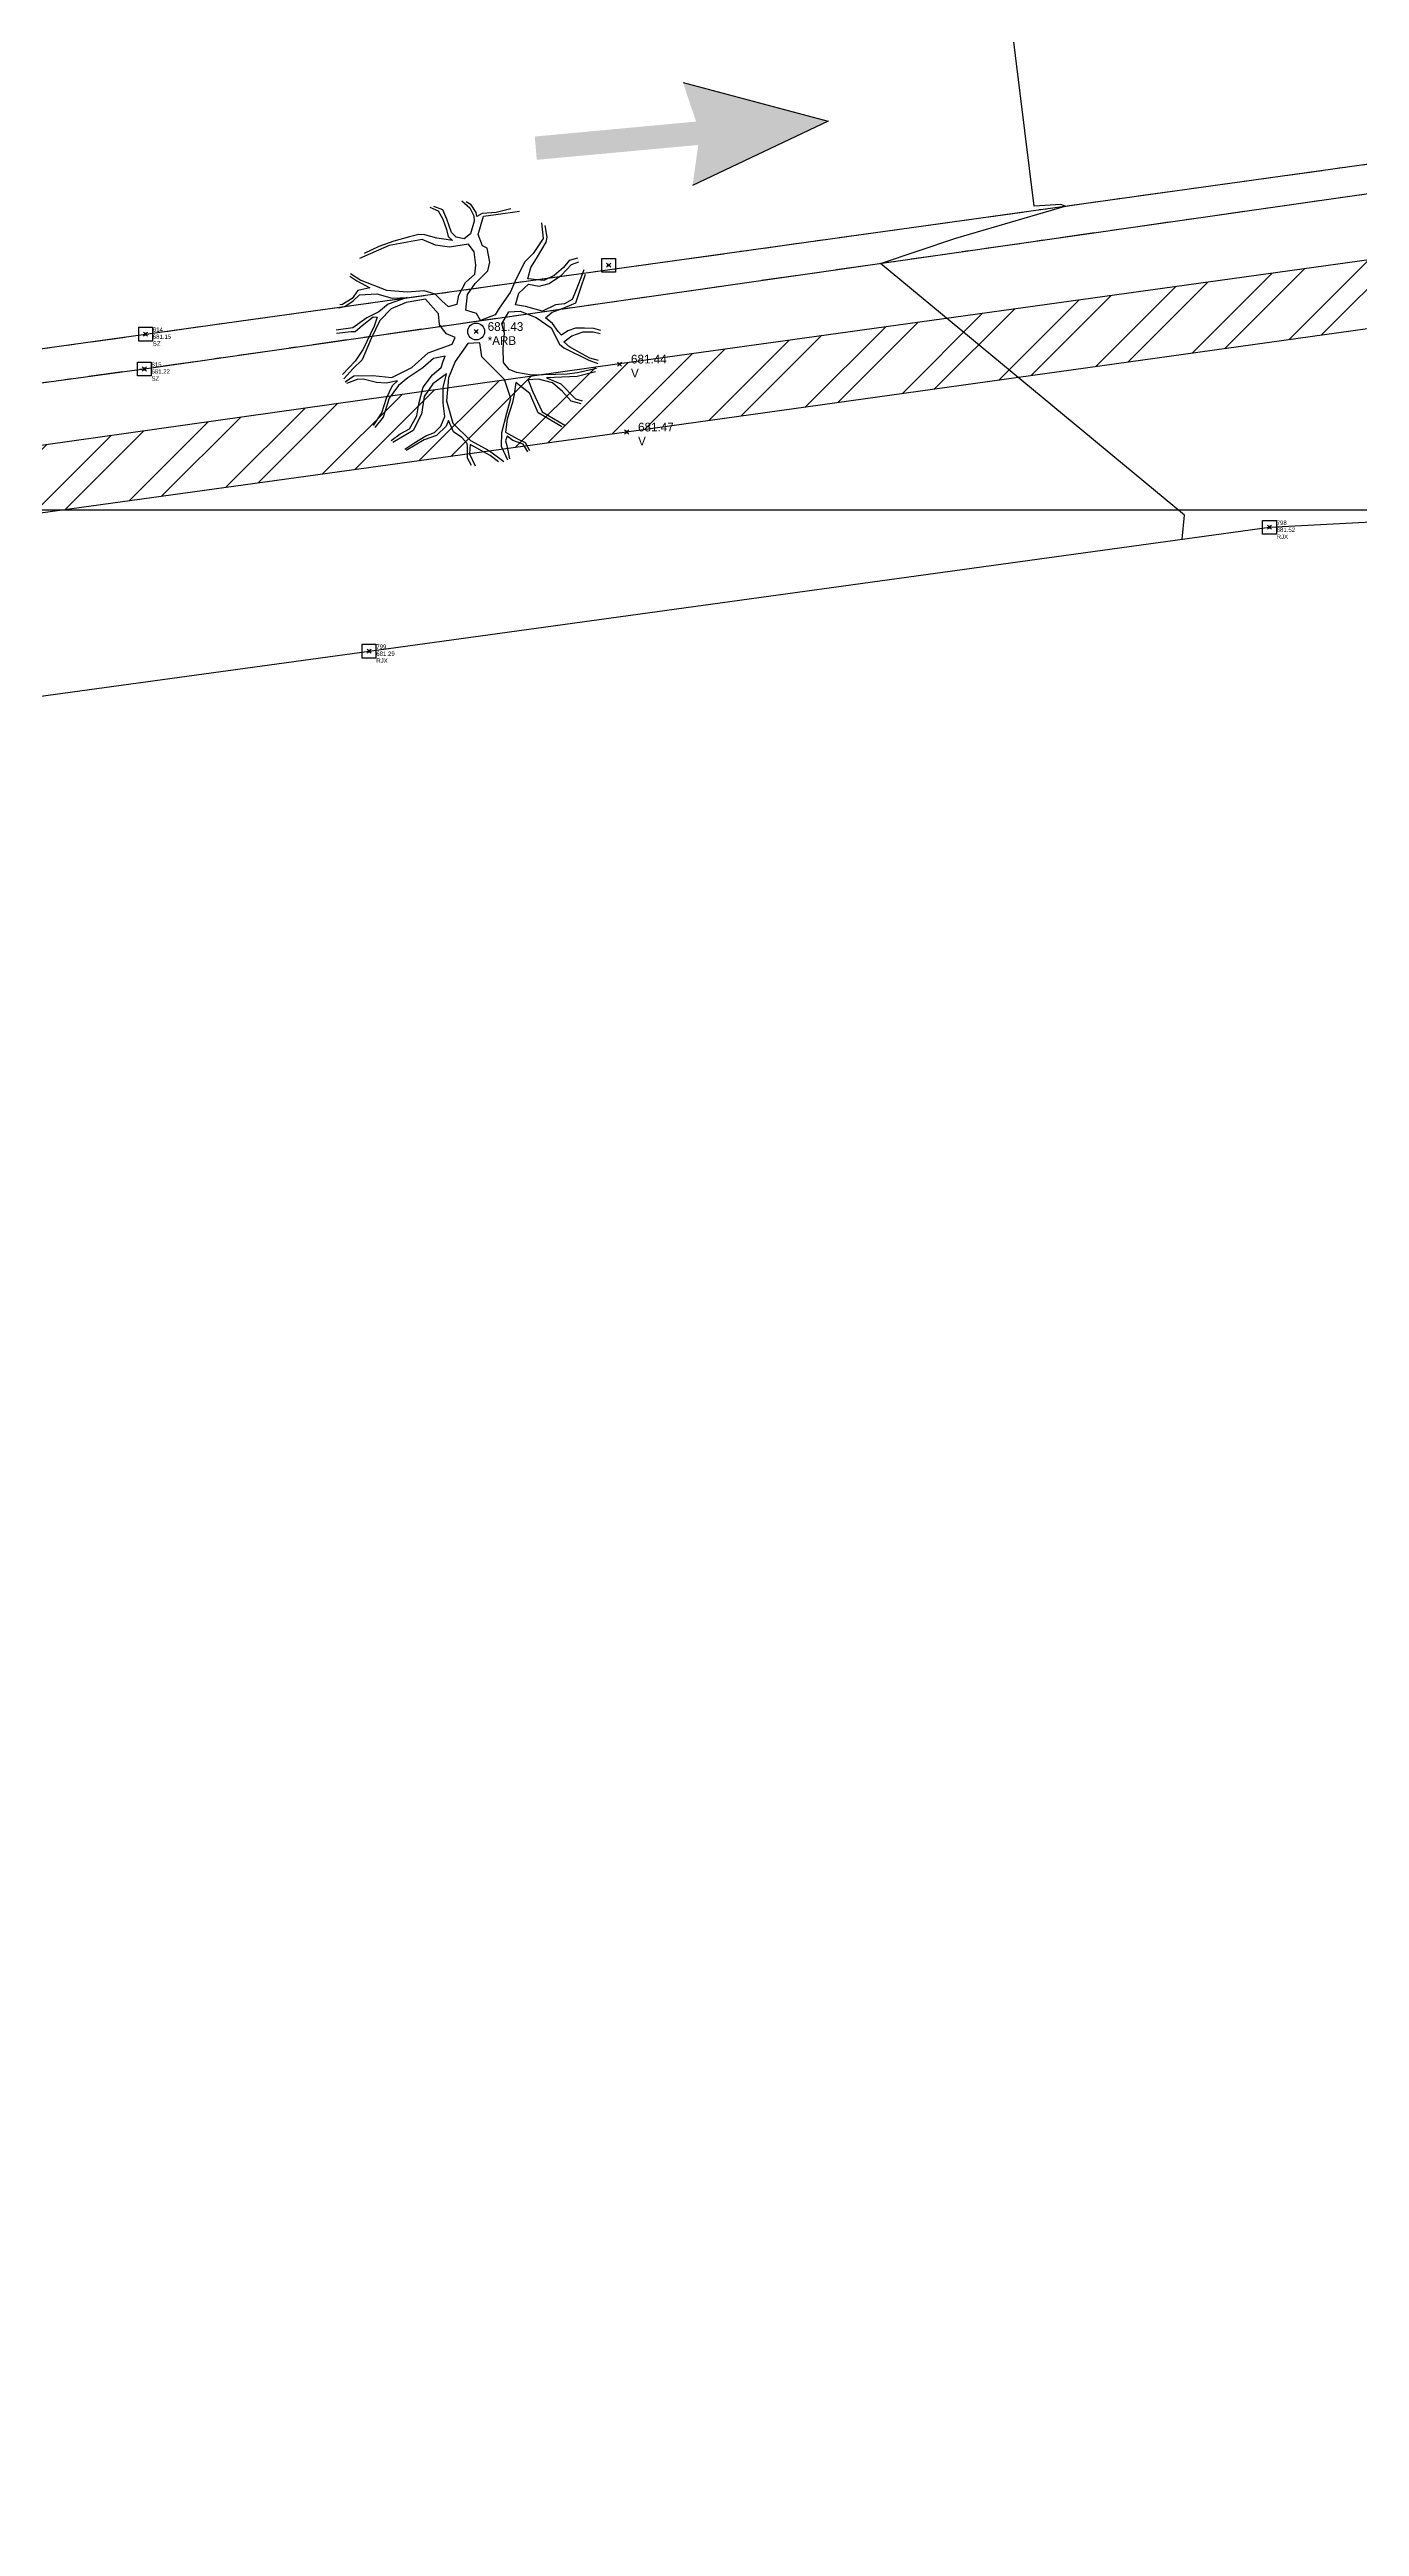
# Model space of a CAD drawing. Extents: x 350769 to 354978, y 6304672 to 6307963.
# Drawn here: x 352734.33 to 352753.41, y 6305570.64 to 6305606.7 of the extents above; entities that cross this region are included whole.
import ezdxf

# ---------------------------------------------------------------- set-up
doc = ezdxf.new("R2010")
doc.units = 0
doc.header["$PDMODE"] = 35
doc.header["$PDSIZE"] = 0.03
for name, pattern in [('4.0 - LO RECABARREN - DESNIVEL NUEVO$0$HIDDEN', [0.375, 0.25, -0.125]), ('CONTINUOS', [0]), ('DASHED', [19.05, 12.7, -6.35]), ('JPG_DASHDOT', [1, 0.5, -0.25, 0, -0.25])]:
    doc.linetypes.add(name, pattern=pattern)
doc.layers.get('0').update_dxf_attribs({"linetype": 'CONTINUOUS'})
for name, color, linetype in [('03_S2_Pav ext_Borde vereda', 7, 'CONTINUOUS'), ('1-coordenadas', 8, 'CONTINUOUS'), ('1-PAVIMENTO', 161, 'CONTINUOUS'), ('1-REJA', 252, 'FENCELINE1'), ('1-SEÑALETICA', 2, 'CONTINUOUS'), ('1-SOLERA', 212, 'CONTINUOUS'), ('1-VEREDA', 251, 'CONTINUOUS'), ('2-ACHURADO VEREDA', 252, 'CONTINUOUS'), ('C-TINN', 5, 'CONTINUOUS'), ('C-TOPO - BORDE - 3', 7, 'CONTINUOUS'), ('C-TOPO-MINR', 8, 'CONTINUOUS'), ('TOP-URB-SOLERAS', 2, 'JPG_DASHDOT'), ('V-NODE - 2013', 4, 'CONTINUOUS'), ('V-NODE DIC 2005', 4, 'CONTINUOUS'), ('V-NODE-TEXT 2013', 2, 'CONTINUOUS'), ('V-NODE-TEXT DIC 2005', 2, 'CONTINUOUS'), ('Z-ARB', 253, 'CONTINUOUS'), ('Z-CR', 253, 'CONTINUOUS')]:
    doc.layers.add(name, color=color, linetype=linetype)
doc.layers.add('0_ASD_TOPOGRAFIA_ELEMENTOS', color=9, linetype='CONTINUOS', lineweight=5, true_color=0xbdbdbd)
doc.linetypes.add('FENCELINE1', pattern='A,6.35,-2.54,[133,ltypeshp.shx,S=2.54,R=0,X=-2.54,Y=0],-2.54,25.4', length=36.83)

# ---------------------------------------------------------------- blocks, each defined once
blk = doc.blocks.new('COORDENADAS')
at = {"layer": '1-coordenadas'}
blk.add_line((20, -600.625), (1420, -600.625), dxfattribs=at)
blk = doc.blocks.new('ARB')
at = {"layer": 'Z-ARB', "linetype": 'Continuous'}
for p, q in [((-0.515, 1.763), (-0.643, 1.81)), ((-0.239, 1.899), (-0.12, 1.8)), ((-0.104, 1.843), (-0.176, 1.887)), ((-0.028, 1.73), (-0.104, 1.843)), ((-0.702, 1.798), (-0.583, 1.746)), ((-0.583, 1.746), (-0.509, 1.626)), ((-0.451, 1.63), (-0.515, 1.763)), ((-0.509, 1.626), (-0.456, 1.48)), ((-0.456, 1.48), (-0.427, 1.377)), ((-0.383, 1.436), (-0.451, 1.63)), ((-0.12, 1.8), (-0.061, 1.684)), ((-0.052, 1.607), (-0.104, 1.421)), ((-0.061, 1.684), (-0.052, 1.607)), ((-0.015, 1.675), (-0.028, 1.73)), ((0.059, 1.721), (-0.015, 1.675)), ((0.008, 1.414), (0.083, 1.679)), ((0.263, 1.735), (0.059, 1.721)), ((0.083, 1.679), (0.258, 1.706)), ((0.258, 1.706), (0.603, 1.763)), ((0.476, 1.792), (0.263, 1.735)), ((0.925, 1.599), (0.953, 1.37)), ((1.013, 1.388), (0.981, 1.56)), ((-1.286, 1.232), (-1.718, 1.038)), ((-1.435, 1.215), (-1.648, 1.112)), ((-1.218, 1.294), (-1.435, 1.215)), ((-0.807, 1.329), (-1.286, 1.232)), ((-0.994, 1.364), (-1.218, 1.294)), ((-0.859, 1.399), (-0.994, 1.364)), ((-0.77, 1.397), (-0.859, 1.399)), ((-0.613, 1.246), (-0.807, 1.329)), ((-0.594, 1.348), (-0.77, 1.397)), ((-0.408, 1.222), (-0.613, 1.246)), ((-0.46, 1.33), (-0.594, 1.348)), ((-0.365, 1.32), (-0.46, 1.33)), ((-0.427, 1.377), (-0.365, 1.32)), ((-0.133, 1.268), (-0.408, 1.222)), ((-0.315, 1.371), (-0.383, 1.436)), ((-0.198, 1.348), (-0.315, 1.371)), ((-0.104, 1.421), (-0.198, 1.348)), ((-0.048, 1.161), (-0.133, 1.268)), ((-0.02, 0.968), (-0.048, 1.161)), ((0.074, 1.251), (0.008, 1.414)), ((0.14, 1.216), (0.074, 1.251)), ((0.182, 1.012), (0.14, 1.216)), ((0.813, 1.148), (0.693, 1.027)), ((0.953, 1.37), (0.813, 1.148)), ((0.864, 1.078), (0.938, 1.207)), ((0.938, 1.207), (0.999, 1.316)), ((0.999, 1.316), (1.013, 1.388)), ((1.457, 1.093), (1.337, 1.055)), ((-1.85, 0.774), (-1.749, 0.71)), ((-1.845, 0.817), (-1.69, 0.721)), ((-0.167, 0.709), (-0.03, 0.834)), ((-0.03, 0.834), (-0.02, 0.968)), ((-0.024, 0.697), (0.158, 0.888)), ((0.158, 0.888), (0.182, 1.012)), ((0.575, 0.786), (0.486, 0.577)), ((0.693, 1.027), (0.575, 0.786)), ((0.743, 0.777), (0.782, 0.943)), ((0.973, 0.756), (0.743, 0.777)), ((0.782, 0.943), (0.864, 1.078)), ((1.125, 0.832), (0.973, 0.756)), ((1.054, 0.717), (1.231, 0.842)), ((1.26, 0.95), (1.125, 0.832)), ((1.231, 0.842), (1.374, 0.996)), ((1.337, 1.055), (1.26, 0.95)), ((1.374, 0.996), (1.478, 1.036)), ((1.484, 0.726), (1.419, 0.557)), ((1.554, 0.924), (1.484, 0.726)), ((1.509, 0.646), (1.582, 0.858)), ((-1.962, 0.358), (-1.993, 0.364)), ((-1.815, 0.451), (-1.962, 0.358)), ((-1.918, 0.335), (-1.797, 0.417)), ((-1.735, 0.571), (-1.815, 0.451)), ((-1.797, 0.417), (-1.707, 0.506)), ((-1.749, 0.71), (-1.558, 0.613)), ((-1.558, 0.613), (-1.735, 0.571)), ((-1.707, 0.506), (-1.453, 0.525)), ((-1.69, 0.721), (-1.313, 0.581)), ((-1.453, 0.525), (-1.23, 0.467)), ((-1.287, 0.38), (-1.423, 0.263)), ((-1.313, 0.581), (-1.01, 0.561)), ((-1.01, 0.478), (-1.287, 0.38)), ((-1.024, 0.405), (-1.244, 0.312)), ((-1.23, 0.467), (-1.01, 0.478)), ((-0.747, 0.458), (-1.024, 0.405)), ((-1.01, 0.561), (-0.772, 0.583)), ((-0.772, 0.583), (-0.611, 0.538)), ((-0.553, 0.248), (-0.747, 0.458)), ((-0.611, 0.538), (-0.502, 0.434)), ((-0.502, 0.434), (-0.412, 0.356)), ((-0.412, 0.356), (-0.283, 0.392)), ((-0.283, 0.392), (-0.259, 0.523)), ((-0.259, 0.523), (-0.167, 0.709)), ((-0.154, 0.307), (-0.135, 0.537)), ((-0.135, 0.537), (-0.024, 0.697)), ((0.486, 0.577), (0.329, 0.343)), ((0.565, 0.396), (0.614, 0.568)), ((0.714, 0.375), (0.565, 0.396)), ((0.614, 0.568), (0.752, 0.7)), ((0.961, 0.313), (0.714, 0.375)), ((0.752, 0.7), (0.909, 0.677)), ((0.909, 0.677), (1.054, 0.717)), ((1.148, 0.406), (0.961, 0.313)), ((1.104, 0.301), (1.261, 0.361)), ((1.281, 0.425), (1.148, 0.406)), ((1.261, 0.361), (1.445, 0.439)), ((1.39, 0.487), (1.281, 0.425)), ((1.419, 0.557), (1.39, 0.487)), ((1.445, 0.439), (1.509, 0.646)), ((-1.799, 0.026), (-2.04, -0.011)), ((-2.01, 0.315), (-1.918, 0.335)), ((-1.593, 0.175), (-1.799, 0.026)), ((-1.76, -0.027), (-1.663, 0.06)), ((-1.663, 0.06), (-1.502, 0.188)), ((-1.486, 0.056), (-1.64, -0.284)), ((-1.423, 0.263), (-1.593, 0.175)), ((-1.406, 0.139), (-1.529, -0.124)), ((-1.502, 0.188), (-1.446, 0.184)), ((-1.446, 0.184), (-1.486, 0.056)), ((-1.244, 0.312), (-1.406, 0.139)), ((-0.534, 0.093), (-0.553, 0.248)), ((-0.49, 0.032), (-0.534, 0.093)), ((-0.431, -0.039), (-0.49, 0.032)), ((-0.154, 0.307), (-0.154, 0.307)), ((-0.001, 0.263), (-0.154, 0.307)), ((0.06, 0.161), (-0.001, 0.263)), ((0.271, 0.249), (0.06, 0.161)), ((0.329, 0.343), (0.271, 0.249)), ((0.374, 0.116), (0.473, 0.293)), ((0.413, -0.019), (0.374, 0.116)), ((0.473, 0.293), (0.637, 0.307)), ((0.637, 0.307), (0.87, 0.217)), ((0.87, 0.217), (1.092, 0.069)), ((1.007, 0.214), (1.104, 0.301)), ((1.112, 0.134), (1.007, 0.214)), ((1.092, 0.069), (1.217, -0.165)), ((1.196, 0.02), (1.112, 0.134)), ((1.242, -0.034), (1.196, 0.02)), ((1.335, 0.031), (1.242, -0.034)), ((1.447, 0.07), (1.335, 0.031)), ((1.394, -0.041), (1.559, 0.018)), ((1.578, 0.075), (1.447, 0.07)), ((1.559, 0.018), (1.705, 0.021)), ((1.714, 0.072), (1.578, 0.075)), ((1.705, 0.021), (1.806, 0.001)), ((1.814, 0.045), (1.714, 0.072)), ((-2.033, -0.058), (-1.818, -0.031)), ((-1.818, -0.031), (-1.76, -0.027)), ((-1.64, -0.284), (-1.754, -0.458)), ((-1.529, -0.124), (-1.653, -0.439)), ((-0.93, -0.54), (-0.694, -0.321)), ((-0.694, -0.321), (-0.346, -0.191)), ((-0.304, -0.094), (-0.431, -0.039)), ((-0.346, -0.191), (-0.304, -0.094)), ((-0.117, -0.175), (-0.297, -0.442)), ((0.055, -0.162), (-0.117, -0.175)), ((0.089, -0.365), (0.055, -0.162)), ((0.396, -0.235), (0.413, -0.019)), ((0.404, -0.447), (0.396, -0.235)), ((1.217, -0.165), (1.28, -0.215)), ((1.28, -0.132), (1.394, -0.041)), ((1.364, -0.201), (1.28, -0.132)), ((1.28, -0.215), (1.65, -0.391)), ((1.554, -0.305), (1.364, -0.201)), ((1.664, -0.363), (1.554, -0.305)), ((-1.754, -0.458), (-1.937, -0.656)), ((-1.782, -0.565), (-1.916, -0.718)), ((-1.898, -0.762), (-1.771, -0.673)), ((-1.653, -0.439), (-1.782, -0.565)), ((-1.771, -0.673), (-1.495, -0.665)), ((-1.495, -0.665), (-1.216, -0.688)), ((-1.216, -0.688), (-0.93, -0.54)), ((-0.982, -0.688), (-1.118, -0.805)), ((-0.768, -0.54), (-0.982, -0.688)), ((-0.613, -0.404), (-0.768, -0.54)), ((-0.757, -0.821), (-0.626, -0.643)), ((-0.626, -0.643), (-0.5, -0.531)), ((-0.42, -0.622), (-0.619, -0.772)), ((-0.445, -0.368), (-0.613, -0.404)), ((-0.5, -0.531), (-0.474, -0.438)), ((-0.474, -0.438), (-0.445, -0.368)), ((-0.467, -0.824), (-0.42, -0.622)), ((-0.391, -0.68), (-0.415, -1.015)), ((-0.297, -0.442), (-0.391, -0.68)), ((0.422, -0.692), (0.089, -0.365)), ((0.49, -0.547), (0.404, -0.447)), ((0.523, -0.967), (0.422, -0.692)), ((0.595, -0.589), (0.49, -0.547)), ((0.822, -0.625), (0.595, -0.589)), ((0.917, -0.681), (0.77, -0.69)), ((0.77, -0.69), (0.835, -0.854)), ((1.165, -0.608), (0.822, -0.625)), ((1.126, -0.728), (0.917, -0.681)), ((1.483, -0.631), (1.034, -0.658)), ((1.034, -0.658), (1.244, -0.743)), ((1.335, -0.602), (1.165, -0.608)), ((1.485, -0.578), (1.335, -0.602)), ((1.747, -0.56), (1.483, -0.631)), ((1.761, -0.511), (1.485, -0.578)), ((1.65, -0.391), (1.778, -0.438)), ((1.787, -0.395), (1.664, -0.363)), ((-1.724, -0.727), (-1.874, -0.789)), ((-1.635, -0.722), (-1.724, -0.727)), ((-1.441, -0.766), (-1.635, -0.722)), ((-1.297, -0.771), (-1.441, -0.766)), ((-1.355, -1.205), (-1.29, -0.991)), ((-1.25, -0.991), (-1.335, -1.269)), ((-1.136, -0.734), (-1.297, -0.771)), ((-1.29, -0.991), (-1.206, -0.803)), ((-1.118, -0.805), (-1.25, -0.991)), ((-1.206, -0.803), (-1.136, -0.734)), ((-0.845, -1.241), (-0.82, -1.065)), ((-0.82, -1.065), (-0.757, -0.821)), ((-0.743, -0.959), (-0.776, -1.217)), ((-0.619, -0.772), (-0.743, -0.959)), ((-0.462, -1.051), (-0.467, -0.824)), ((-0.434, -1.244), (-0.462, -1.051)), ((-0.415, -1.015), (-0.316, -1.342)), ((0.466, -1.183), (0.523, -0.967)), ((0.544, -1.024), (0.474, -1.267)), ((0.568, -0.901), (0.544, -1.024)), ((0.592, -0.732), (0.568, -0.901)), ((0.796, -0.891), (0.592, -0.732)), ((0.92, -1.171), (0.796, -0.891)), ((0.835, -0.854), (0.98, -1.153)), ((1.271, -0.854), (1.126, -0.728)), ((1.244, -0.743), (1.461, -0.958)), ((1.398, -0.991), (1.271, -0.854)), ((1.545, -1.027), (1.398, -0.991)), ((1.461, -0.958), (1.561, -0.985)), ((-1.472, -1.393), (-1.355, -1.205)), ((-1.335, -1.269), (-1.453, -1.419)), ((-1.082, -1.505), (-0.947, -1.433)), ((-0.947, -1.433), (-0.845, -1.241)), ((-0.776, -1.217), (-0.895, -1.458)), ((-0.584, -1.48), (-0.493, -1.384)), ((-0.413, -1.384), (-0.552, -1.523)), ((-0.493, -1.384), (-0.434, -1.244)), ((-0.38, -1.3), (-0.413, -1.384)), ((-0.307, -1.465), (-0.38, -1.3)), ((-0.316, -1.342), (-0.056, -1.588)), ((0.396, -1.463), (0.466, -1.183)), ((0.474, -1.267), (0.453, -1.459)), ((1.016, -1.22), (0.92, -1.171)), ((0.98, -1.153), (1.315, -1.345)), ((1.27, -1.366), (1.016, -1.22)), ((-1.214, -1.608), (-1.082, -1.505)), ((-0.895, -1.458), (-1.187, -1.636)), ((-1.011, -1.73), (-0.881, -1.642)), ((-0.734, -1.587), (-0.991, -1.749)), ((-0.881, -1.642), (-0.707, -1.532)), ((-0.552, -1.523), (-0.734, -1.587)), ((-0.707, -1.532), (-0.584, -1.48)), ((-0.185, -1.548), (-0.307, -1.465)), ((-0.104, -1.631), (-0.185, -1.548)), ((-0.097, -1.678), (-0.104, -1.631)), ((-0.096, -1.844), (-0.097, -1.678)), ((-0.059, -1.648), (-0.068, -1.782)), ((-0.068, -1.782), (0.019, -1.957)), ((0.235, -1.802), (-0.059, -1.648)), ((-0.056, -1.588), (0.224, -1.732)), ((0.224, -1.732), (0.433, -1.885)), ((0.354, -1.892), (0.235, -1.802)), ((0.397, -1.667), (0.396, -1.463)), ((0.49, -1.868), (0.397, -1.667)), ((0.453, -1.459), (0.629, -1.553)), ((0.475, -1.516), (0.453, -1.587)), ((0.453, -1.587), (0.473, -1.651)), ((0.473, -1.651), (0.516, -1.848)), ((0.56, -1.577), (0.475, -1.516)), ((0.712, -1.629), (0.56, -1.577)), ((0.629, -1.553), (0.741, -1.604)), ((0.779, -1.74), (0.712, -1.629)), ((0.741, -1.604), (0.807, -1.722)), ((-0.037, -1.953), (-0.096, -1.844))]:
    blk.add_line(p, q, dxfattribs=at)
at = {"layer": 'Z-ARB'}
blk.add_circle((0, 0), 0.122, dxfattribs=at)
blk = doc.blocks.new('A$C00085B3A')
at = {"layer": '1-SEÑALETICA'}
blk.add_hatch(color=256, dxfattribs=at).paths.add_polyline_path([(0.999, 1.408), (0.621, 1.281), (0.476, 2.848), (0.25, 2.828), (0.394, 1.26), (0, 1.316), (0.624, 0)])
for p, q in [((0.624, 0), (0, 1.316)), ((0.999, 1.408), (0.624, 0))]:
    blk.add_line(p, q, dxfattribs=at)
blk = doc.blocks.new('*U199', base_point=(352735.728, 6305602.558))
at = {"layer": 'V-NODE - 2013', "lineweight": -2}
blk.add_point((352735.728, 6305602.558), dxfattribs=at)
at = {"layer": 'V-NODE-TEXT 2013', "linetype": 'ByBlock', "char_height": 0.0635}
for s, insert, attachment_point in [('814', (352735.833, 6305602.591), 7), ('SZ', (352735.833, 6305602.452), 1), ('681.15', (352735.833, 6305602.553), 1)]:
    blk.add_mtext(s, dxfattribs=dict(at, insert=insert, attachment_point=attachment_point))
blk = doc.blocks.new('*U200', base_point=(352735.709, 6305602.051))
at = {"layer": 'V-NODE - 2013', "lineweight": -2}
blk.add_point((352735.709, 6305602.051), dxfattribs=at)
at = {"layer": 'V-NODE-TEXT 2013', "linetype": 'ByBlock', "char_height": 0.0635}
for s, insert, attachment_point in [('815', (352735.814, 6305602.084), 7), ('SZ', (352735.814, 6305601.945), 1), ('681.22', (352735.814, 6305602.046), 1)]:
    blk.add_mtext(s, dxfattribs=dict(at, insert=insert, attachment_point=attachment_point))
blk = doc.blocks.new('*U262', base_point=(352752.1, 6305599.747))
at = {"layer": 'V-NODE - 2013', "lineweight": -2}
blk.add_point((352752.1, 6305599.747), dxfattribs=at)
at = {"layer": 'V-NODE-TEXT 2013', "linetype": 'ByBlock', "char_height": 0.0635}
for s, insert, attachment_point in [('798', (352752.205, 6305599.78), 7), ('681.52', (352752.205, 6305599.742), 1), ('RJX', (352752.205, 6305599.641), 1)]:
    blk.add_mtext(s, dxfattribs=dict(at, insert=insert, attachment_point=attachment_point))
blk = doc.blocks.new('*U263', base_point=(352738.984, 6305597.943))
at = {"layer": 'V-NODE - 2013', "lineweight": -2}
blk.add_point((352738.984, 6305597.943), dxfattribs=at)
at = {"layer": 'V-NODE-TEXT 2013', "linetype": 'ByBlock', "char_height": 0.0635}
for s, insert, attachment_point in [('799', (352739.089, 6305597.976), 7), ('681.29', (352739.089, 6305597.938), 1), ('RJX', (352739.089, 6305597.837), 1)]:
    blk.add_mtext(s, dxfattribs=dict(at, insert=insert, attachment_point=attachment_point))
blk = doc.blocks.new('*U1327')
at = {"color": 0, "linetype": 'ByBlock', "lineweight": -2, "transparency": 16777216}
blk.add_point((0, 0), dxfattribs=at)
blk = doc.blocks.new('*U1924', base_point=(352742.688, 6305602.064))
at = {"layer": 'V-NODE-TEXT DIC 2005', "linetype": 'ByBlock', "char_height": 0.127}
for s, insert, attachment_point in [('V', (352742.855, 6305601.996), 1), ('681.44', (352742.855, 6305602.135), 4)]:
    blk.add_mtext(s, dxfattribs=dict(at, insert=insert, attachment_point=attachment_point))
blk = doc.blocks.new('*U1925', base_point=(352742.688, 6305602.064))
at = {"layer": 'V-NODE-TEXT DIC 2005', "color": 2, "lineweight": -2}
blk.add_blockref('*U1924', (352742.688, 6305602.064), dxfattribs=at)
blk = doc.blocks.new('*U1878', base_point=(352742.791, 6305601.075))
at = {"layer": 'V-NODE-TEXT DIC 2005', "linetype": 'ByBlock', "char_height": 0.127}
for s, insert, attachment_point in [('V', (352742.958, 6305601.007), 1), ('681.47', (352742.958, 6305601.146), 4)]:
    blk.add_mtext(s, dxfattribs=dict(at, insert=insert, attachment_point=attachment_point))
blk = doc.blocks.new('*U1879', base_point=(352742.791, 6305601.075))
at = {"layer": 'V-NODE-TEXT DIC 2005', "color": 2, "lineweight": -2}
blk.add_blockref('*U1878', (352742.791, 6305601.075), dxfattribs=at)
blk = doc.blocks.new('*U1668', base_point=(352740.6, 6305602.538))
at = {"layer": 'V-NODE-TEXT DIC 2005', "linetype": 'ByBlock', "char_height": 0.127}
for s, insert, attachment_point in [('681.43', (352740.767, 6305602.609), 4), ('*ARB', (352740.767, 6305602.47), 1)]:
    blk.add_mtext(s, dxfattribs=dict(at, insert=insert, attachment_point=attachment_point))
blk = doc.blocks.new('*U1669', base_point=(352740.6, 6305602.538))
at = {"layer": 'V-NODE-TEXT DIC 2005', "color": 2, "lineweight": -2}
blk.add_blockref('*U1668', (352740.6, 6305602.538), dxfattribs=at)
blk = doc.blocks.new('*U4438', base_point=(352735.728, 6305602.558))
at = {"layer": 'V-NODE - 2013', "lineweight": -2}
blk.add_point((352735.728, 6305602.558), dxfattribs=at)
at = {"layer": 'V-NODE-TEXT 2013', "linetype": 'ByBlock', "char_height": 0.0635}
for s, insert, attachment_point in [('814', (352735.833, 6305602.591), 7), ('SZ', (352735.833, 6305602.452), 1), ('681.15', (352735.833, 6305602.553), 1)]:
    blk.add_mtext(s, dxfattribs=dict(at, insert=insert, attachment_point=attachment_point))
blk = doc.blocks.new('*U4439', base_point=(352735.709, 6305602.051))
at = {"layer": 'V-NODE - 2013', "lineweight": -2}
blk.add_point((352735.709, 6305602.051), dxfattribs=at)
at = {"layer": 'V-NODE-TEXT 2013', "linetype": 'ByBlock', "char_height": 0.0635}
for s, insert, attachment_point in [('815', (352735.814, 6305602.084), 7), ('SZ', (352735.814, 6305601.945), 1), ('681.22', (352735.814, 6305602.046), 1)]:
    blk.add_mtext(s, dxfattribs=dict(at, insert=insert, attachment_point=attachment_point))
blk = doc.blocks.new('*U4508', base_point=(352752.1, 6305599.747))
at = {"layer": 'V-NODE - 2013', "lineweight": -2}
blk.add_point((352752.1, 6305599.747), dxfattribs=at)
at = {"layer": 'V-NODE-TEXT 2013', "linetype": 'ByBlock', "char_height": 0.0635}
for s, insert, attachment_point in [('798', (352752.205, 6305599.78), 7), ('681.52', (352752.205, 6305599.742), 1), ('RJX', (352752.205, 6305599.641), 1)]:
    blk.add_mtext(s, dxfattribs=dict(at, insert=insert, attachment_point=attachment_point))
blk = doc.blocks.new('*U4509', base_point=(352738.984, 6305597.943))
at = {"layer": 'V-NODE - 2013', "lineweight": -2}
blk.add_point((352738.984, 6305597.943), dxfattribs=at)
at = {"layer": 'V-NODE-TEXT 2013', "linetype": 'ByBlock', "char_height": 0.0635}
for s, insert, attachment_point in [('799', (352739.089, 6305597.976), 7), ('681.29', (352739.089, 6305597.938), 1), ('RJX', (352739.089, 6305597.837), 1)]:
    blk.add_mtext(s, dxfattribs=dict(at, insert=insert, attachment_point=attachment_point))
blk = doc.blocks.new('TOPOGRAFIA')
at = {"layer": '1-coordenadas', "color": 9, "linetype": '4.0 - LO RECABARREN - DESNIVEL NUEVO$0$HIDDEN', "lineweight": 0, "ltscale": 50, "true_color": 0xbdbdbd}
blk.add_line((390200, 6302600), (390900, 6302600), dxfattribs=at)
at = {"layer": '1-PAVIMENTO', "color": 9, "true_color": 0xbdbdbd, "flags": 128}
blk.add_lwpolyline([(390635.813, 6302579.761), (390647.518, 6302584.464), (390663.399, 6302590.731, -0.06016), (390676.007, 6302594.225), (390694.28, 6302596.797), (390717.243, 6302599.992), (390735.728, 6302602.558), (390756.301, 6302605.422, -0.083561), (390768.736, 6302603.378, -0.216582), (390773.077, 6302600.019), (390773.206, 6302599.275), (390773.222, 6302599.256), (390775.006, 6302586.612), (390777.159, 6302571.136), (390779.322, 6302556.152), (390781.17, 6302542.877), (390781.598, 6302539.221)], format="xyb", dxfattribs=at)
at = {"layer": '1-REJA', "color": 9, "true_color": 0xbdbdbd, "flags": 128}
blk.add_lwpolyline([(390617.874, 6302564.101), (390623.121, 6302567.639), (390630.809, 6302571.84), (390636.519, 6302574.549), (390647.519, 6302578.903), (390655.174, 6302581.999), (390662.884, 6302584.895), (390664.622, 6302585.451), (390670.811, 6302587.388), (390678.239, 6302589.316), (390682.657, 6302590.056), (390686.927, 6302590.717), (390697.544, 6302592.228), (390711.414, 6302594.106), (390725.734, 6302596.126), (390738.984, 6302597.943), (390752.1, 6302599.747), (390756.091, 6302599.956), (390758.713, 6302599.53), (390766.266, 6302597.729), (390767.867, 6302596.473), (390768.733, 6302594.649), (390769.993, 6302585.57), (390771.631, 6302574.23), (390772.485, 6302568.265), (390774.129, 6302556.217), (390775.876, 6302543.685), (390775.866, 6302541.561), (390775.254, 6302539.614), (390773.933, 6302538.027), (390772.121, 6302537.026), (390761.679, 6302533.001), (390749.581, 6302528.273, -0.439912), (390747.382, 6302529.771), (390747.416, 6302530.903)], format="xyb", dxfattribs=at)
at = {"layer": '1-SOLERA', "color": 9, "true_color": 0xbdbdbd, "flags": 128}
blk.add_lwpolyline([(390781.431, 6302539.547), (390781.011, 6302542.829), (390779.158, 6302556.166), (390777.019, 6302571.077), (390774.867, 6302586.537), (390773.054, 6302599.225), (390772.814, 6302599.853), (390772.676, 6302599.767, 0.218521), (390768.712, 6302602.964, 0.079407), (390756.356, 6302605.005), (390735.709, 6302602.051), (390716.646, 6302599.451), (390694.262, 6302596.344), (390676.055, 6302593.81, 0.060763), (390663.524, 6302590.306), (390647.586, 6302583.967), (390636.008, 6302579.363)], format="xyb", dxfattribs=at)
at = {"layer": '1-VEREDA', "color": 9, "true_color": 0xbdbdbd, "flags": 128}
for points in [[(390777.83, 6302561.778), (390775.967, 6302574.833), (390774.777, 6302582.795), (390773.865, 6302589.674), (390772.388, 6302600.297, 0.05743), (390771.451, 6302601.418), (390762.18, 6302603.377), (390757.291, 6302604.147), (390755.264, 6302603.879), (390742.632, 6302602.124), (390732.139, 6302600.646), (390720.501, 6302599.028), (390712.936, 6302597.962), (390700.518, 6302596.221), (390698.257, 6302595.938), (390688.145, 6302594.514, 0.016921), (390676.257, 6302592.819, 0.0646), (390658.21, 6302587.147)], [(390658.538, 6302586.235, -0.061952), (390676.156, 6302591.833, -0.0218), (390688.13, 6302593.524), (390698.383, 6302594.963), (390700.716, 6302595.265), (390713.022, 6302596.978), (390720.617, 6302598.054), (390732.368, 6302599.703), (390742.734, 6302601.134), (390755.34, 6302602.893), (390757.27, 6302603.202), (390761.983, 6302602.436), (390770.567, 6302600.41), (390771.013, 6302599.078), (390772.382, 6302589.499), (390773.367, 6302582.69), (390774.502, 6302574.654), (390776.311, 6302561.585)]]:
    blk.add_lwpolyline(points, format="xyb", dxfattribs=at)
at = {"layer": 'C-TINN', "color": 9, "linetype": 'Continuous', "lineweight": -3, "true_color": 0xbdbdbd}
for points, elevation in [([(390742.373, 6302603.462), (390742.373, 6302603.662), (390742.573, 6302603.662), (390742.573, 6302603.462), (390742.373, 6302603.462)], 681.33), ([(390735.628, 6302602.458), (390735.628, 6302602.658), (390735.828, 6302602.658), (390735.828, 6302602.458), (390735.628, 6302602.458)], 681.151), ([(390735.609, 6302601.951), (390735.609, 6302602.151), (390735.809, 6302602.151), (390735.809, 6302601.951), (390735.609, 6302601.951)], 681.218), ([(390752, 6302599.647), (390752, 6302599.847), (390752.2, 6302599.847), (390752.2, 6302599.647), (390752, 6302599.647)], 681.523), ([(390738.884, 6302597.843), (390738.884, 6302598.043), (390739.084, 6302598.043), (390739.084, 6302597.843), (390738.884, 6302597.843)], 681.286)]:
    blk.add_lwpolyline(points, dxfattribs=dict(at, elevation=elevation))
for p in [(390742.473, 6302603.562, 681.33), (390735.728, 6302602.558, 681.151), (390735.709, 6302602.051, 681.218), (390752.1, 6302599.747, 681.523), (390738.984, 6302597.943, 681.286)]:
    blk.add_point(p, dxfattribs=at)
at = {"layer": 'C-TOPO - BORDE - 3', "color": 9, "true_color": 0xbdbdbd, "elevation": 679.37, "flags": 128}
blk.add_lwpolyline([(390664.622, 6302585.451), (390670.811, 6302587.388), (390678.239, 6302589.316), (390682.657, 6302590.056), (390686.927, 6302590.717), (390697.544, 6302592.228), (390711.414, 6302594.106), (390725.734, 6302596.126), (390738.984, 6302597.943), (390752.1, 6302599.747), (390756.091, 6302599.956), (390758.713, 6302599.53), (390766.266, 6302597.729), (390767.867, 6302596.473), (390768.733, 6302594.649), (390769.993, 6302585.57), (390771.631, 6302574.23), (390772.485, 6302568.265)], dxfattribs=at)
at = {"layer": 'C-TOPO-MINR', "color": 9, "linetype": 'Continuous', "lineweight": -3, "true_color": 0xbdbdbd, "elevation": 681.5}
blk.add_lwpolyline([(390750.827, 6302599.572), (390750.864, 6302599.921), (390746.432, 6302603.585), (390747.53, 6302603.958), (390749.123, 6302604.423), (390749.058, 6302604.448), (390748.67, 6302604.422), (390747.998, 6302609.874), (390748.089, 6302610.504), (390747.776, 6302610.494), (390747.166, 6302610.522), (390745.797, 6302610.571), (390745.496, 6302610.585), (390744.897, 6302610.802), (390742.646, 6302613.226), (390741.883, 6302614.252)], dxfattribs=at)
at = {"color": 9, "true_color": 0xbdbdbd}
for name, p in [('*U4438', (390735.728, 6302602.558)), ('*U4439', (390735.709, 6302602.051)), ('*U4508', (390752.1, 6302599.747)), ('*U4509', (390738.984, 6302597.943))]:
    blk.add_blockref(name, p, dxfattribs=at)
at = {"layer": 'V-NODE DIC 2005', "color": 9, "lineweight": -2, "true_color": 0xbdbdbd, "rotation": 359.9963883938062}
for p in [(390740.544, 6302602.597), (390742.632, 6302602.123), (390742.735, 6302601.134)]:
    blk.add_blockref('*U1327', p, dxfattribs=at)
at = {"layer": 'V-NODE-TEXT DIC 2005', "color": 9, "lineweight": -2, "true_color": 0xbdbdbd, "rotation": 359.9963883938062}
for name, p in [('*U1669', (390740.544, 6302602.597)), ('*U1925', (390742.632, 6302602.123)), ('*U1879', (390742.735, 6302601.134))]:
    blk.add_blockref(name, p, dxfattribs=at)
at = {"layer": 'Z-ARB', "color": 9, "true_color": 0xbdbdbd, "rotation": 359.090101839884}
blk.add_blockref('ARB', (390740.543, 6302602.597), dxfattribs=at)
at = {"layer": 'Z-CR', "color": 9, "true_color": 0xbdbdbd, "xscale": 1.499999999647434, "yscale": 1.499999999647434, "zscale": 1.499999999647434, "rotation": 90.00660822671429}
blk.add_blockref('A$C00085B3A', (390745.669, 6302604.722), dxfattribs=at)

msp = doc.modelspace()

# ---------------------------------------------------------------- hatches: boundary and pattern name
at = {"layer": '03_S2_Pav ext_Borde vereda'}
h = msp.add_hatch(dxfattribs=at)
h.set_pattern_fill('DOTS', color=256, scale=0.2)
h.set_pattern_definition([(0, (0, 0), (0.079375, 0.15875), [0, -0.15875])])
edge = h.paths.add_edge_path()
edge.add_arc((352748.807, 6305741.269), 0.6, 191.9515, 355.6455, ccw=False)
edge.add_arc((352792.166, 6305750.447), 44.919, 191.6658, 191.9515, ccw=False)
edge.add_line((352748.174, 6305741.364), (352741.238, 6305741.435))
edge.add_arc((352792.166, 6305750.447), 51.719, 188.0126, 190.0351, ccw=False)
edge.add_line((352740.951, 6305743.238), (352740.749, 6305743.24))
edge.add_arc((352792.166, 6305750.447), 51.919, 187.9792, 192.0603)
edge.add_arc((352692.496, 6305729.152), 50, 5.6038, 12.0603, ccw=False)
edge.add_arc((352885.486, 6305749.065), 144.016, 185.9908, 195.05624)
edge.add_arc((352743.517, 6305710.875), 3, -16.8305, 15.0562, ccw=False)
edge.add_line((352746.389, 6305710.007), (352745.329, 6305706.502))
edge.add_arc((352748.2, 6305705.634), 3, 163.1695, 198.1695)
edge.add_line((352745.35, 6305704.698), (352746.83, 6305700.188))
edge.add_arc((353217.983, 6305866.064), 499.5, 199.39537, 202.53487)
edge.add_line((352756.622, 6305674.633), (352763.639, 6305654.529))
edge.add_line((352763.639, 6305654.529), (352766.426, 6305646.435))
edge.add_arc((352769.263, 6305647.412), 3, 199.0021, 234.0031)
edge.add_line((352767.5, 6305644.985), (352769.962, 6305643.197))
edge.add_arc((352768.198, 6305640.77), 3, 17.9764, 54.0015, ccw=False)
edge.add_arc((351870.786, 6305349.592), 946.469, 17.70596, 17.976359, ccw=False)
edge.add_arc((357774.17, 6306970.411), 5176.321, 194.922513, 195.061819)
edge.add_arc((352345.674, 6305526.266), 441.256, 9.34098, 12.96792, ccw=False)
edge.add_line((352781.079, 6305597.886), (352781.449, 6305594.732))
edge.add_line((352781.449, 6305594.732), (352781.712, 6305591.66))
edge.add_line((352781.712, 6305591.66), (352781.839, 6305588.604))
edge.add_line((352781.839, 6305588.604), (352781.836, 6305585.625))
edge.add_line((352781.836, 6305585.625), (352781.765, 6305582.656))
edge.add_line((352781.765, 6305582.656), (352781.694, 6305579.728))
edge.add_line((352781.694, 6305579.728), (352781.692, 6305576.786))
edge.add_line((352781.692, 6305576.786), (352781.816, 6305573.824))
edge.add_line((352781.816, 6305573.824), (352782.133, 6305570.857))
edge.add_line((352782.133, 6305570.857), (352782.422, 6305567.893))
edge.add_arc((352351.016, 6305527.324), 433.31, 3.22552, 5.37215, ccw=False)
edge.add_line((352783.639, 6305551.705), (352784.663, 6305533.533))
edge.add_line((352784.663, 6305533.533), (352784.863, 6305533.544))
edge.add_line((352784.863, 6305533.544), (352784.761, 6305535.341))
edge.add_line((352784.761, 6305535.341), (352791.052, 6305535.696))
edge.add_line((352791.052, 6305535.696), (352790.129, 6305552.071))
edge.add_arc((352351.167, 6305527.339), 439.658, 3.2247, 6.06057)
edge.add_arc((352790.357, 6305573.969), 2, 6.0606, 186.0606, ccw=False)
edge.add_arc((352351.162, 6305527.338), 443.663, 3.21745, 6.06057, ccw=False)
edge.add_line((352794.126, 6305552.239), (352795.045, 6305535.921))
edge.add_line((352795.045, 6305535.921), (352802.334, 6305536.332))
edge.add_line((352802.334, 6305536.332), (352802.435, 6305534.534))
edge.add_line((352802.435, 6305534.534), (352802.635, 6305534.546))
edge.add_line((352802.635, 6305534.546), (352801.614, 6305552.661))
edge.add_arc((352351.183, 6305527.34), 451.142, 3.21751, 7.53958)
edge.add_line((352798.425, 6305586.535), (352797.901, 6305589.489))
edge.add_line((352797.901, 6305589.489), (352797.337, 6305592.434))
edge.add_line((352797.337, 6305592.434), (352796.696, 6305595.358))
edge.add_line((352796.696, 6305595.358), (352795.983, 6305598.257))
edge.add_line((352795.983, 6305598.257), (352795.231, 6305601.141))
edge.add_line((352795.231, 6305601.141), (352794.478, 6305604.033))
edge.add_line((352794.478, 6305604.033), (352793.76, 6305606.951))
edge.add_line((352793.76, 6305606.951), (352793.112, 6305609.908))
edge.add_line((352793.112, 6305609.908), (352792.539, 6305612.89))
edge.add_line((352792.539, 6305612.89), (352792.032, 6305615.833))
edge.add_arc((352349.379, 6305527.058), 451.467, 11.34037, 13.00836)
edge.add_arc((357774.17, 6306970.411), 5162.321, 194.999983, 195.064624, ccw=False)
edge.add_arc((357774.17, 6306970.411), 5162.321, 194.918755, 194.999983, ccw=False)
edge.add_arc((351870.786, 6305349.592), 960.469, 17.685582, 18.028446)
edge.add_line((352784.099, 6305646.847), (352779.713, 6305660.065))
edge.add_line((352779.713, 6305660.065), (352778.245, 6305664.271))
edge.add_arc((352781.077, 6305665.26), 3, 164.2427, 199.242, ccw=False)
edge.add_line((352778.19, 6305666.074), (352779.097, 6305669.287))
edge.add_arc((352776.209, 6305670.102), 3, 344.2427, 379.2412)
edge.add_line((352779.042, 6305671.091), (352775.313, 6305681.773))
edge.add_arc((353217.983, 6305866.064), 479.5, 199.39537, 202.60286, ccw=False)
edge.add_arc((352886.447, 6305749.311), 128.007, 193.01673, 199.38233, ccw=False)
edge.add_line((352761.729, 6305720.48), (352761.207, 6305722.929))
edge.add_arc((352758.273, 6305722.303), 3, 12.0434, 47.0434)
edge.add_line((352760.317, 6305724.499), (352758.056, 6305726.605))
edge.add_arc((352760.094, 6305728.805), 3, 189.0153, 227.1838, ccw=False)
edge.add_arc((352890.905, 6305749.734), 135.474, 186.61724, 189.08835, ccw=False)
edge.add_arc((352776.2, 6305736.427), 20, 179.05, 186.6144, ccw=False)
edge.add_arc((352822.484, 6305735.659), 66.291, 173.57381, 179.05002, ccw=False)
edge.add_line((352756.61, 6305743.079), (352756.409, 6305743.081))
edge.add_arc((352822.484, 6305735.659), 66.491, 173.59144, 175.14861)
edge.add_line((352756.232, 6305741.282), (352749.412, 6305741.352))
edge.add_arc((352781.038, 6305739.581), 31.675, 176.7951, 177.0268)
at = {"layer": '2-ACHURADO VEREDA'}
h = msp.add_hatch(dxfattribs=at)
h.set_pattern_fill('ANSI32', color=256, scale=0.09)
h.paths.add_polyline_path([(352720.617, 6305598.054), (352732.368, 6305599.703), (352742.734, 6305601.134), (352755.34, 6305602.893), (352757.27, 6305603.202), (352761.983, 6305602.436), (352770.567, 6305600.41), (352771.013, 6305599.078), (352772.382, 6305589.499), (352773.367, 6305582.69), (352774.502, 6305574.654), (352776.311, 6305561.585), (352778.207, 6305548.171), (352779.696, 6305548.344), (352777.83, 6305561.778), (352775.967, 6305574.833), (352774.777, 6305582.795), (352773.865, 6305589.674), (352772.388, 6305600.297, 0.05743), (352771.451, 6305601.418), (352762.18, 6305603.377), (352757.291, 6305604.147), (352755.264, 6305603.879), (352742.632, 6305602.124), (352732.139, 6305600.646), (352720.501, 6305599.028), (352712.936, 6305597.962), (352700.518, 6305596.221), (352698.257, 6305595.938), (352688.145, 6305594.514, 0.016921), (352676.257, 6305592.819, 0.0646), (352658.21, 6305587.147), (352649.116, 6305583.522), (352638.688, 6305579.25), (352638.972, 6305578.433), (352649.251, 6305582.52), (352658.538, 6305586.235, -0.061952), (352676.156, 6305591.833, -0.0218), (352688.13, 6305593.524), (352698.383, 6305594.963), (352700.716, 6305595.265), (352713.022, 6305596.978)])

# ---------------------------------------------------------------- linework, layer by layer
at = {"layer": '1-REJA', "ltscale": 0.2, "flags": 128}
msp.add_lwpolyline([(352617.874, 6305564.101), (352623.121, 6305567.639), (352630.809, 6305571.84), (352636.519, 6305574.549), (352647.519, 6305578.903), (352655.174, 6305581.999), (352662.884, 6305584.895), (352664.622, 6305585.451), (352670.811, 6305587.388), (352678.239, 6305589.316), (352682.657, 6305590.056), (352686.927, 6305590.717), (352697.544, 6305592.228), (352711.414, 6305594.106), (352725.734, 6305596.126), (352738.984, 6305597.943), (352752.1, 6305599.747), (352756.091, 6305599.956), (352758.713, 6305599.53), (352766.266, 6305597.729), (352767.867, 6305596.473), (352768.733, 6305594.649), (352769.993, 6305585.57), (352771.631, 6305574.23), (352772.485, 6305568.265), (352774.129, 6305556.217), (352775.876, 6305543.685), (352775.866, 6305541.561), (352775.254, 6305539.614), (352773.933, 6305538.027), (352772.121, 6305537.026), (352761.679, 6305533.001), (352749.581, 6305528.273, -0.439912), (352747.382, 6305529.771), (352747.416, 6305530.903)], format="xyb", dxfattribs=at)
at = {"layer": '1-VEREDA', "flags": 128}
for points in [[(352777.83, 6305561.778), (352775.967, 6305574.833), (352774.777, 6305582.795), (352773.865, 6305589.674), (352772.388, 6305600.297, 0.05743), (352771.451, 6305601.418), (352762.18, 6305603.377), (352757.291, 6305604.147), (352755.264, 6305603.879), (352742.632, 6305602.124), (352732.139, 6305600.646), (352720.501, 6305599.028), (352712.936, 6305597.962), (352700.518, 6305596.221), (352698.257, 6305595.938), (352688.145, 6305594.514, 0.016921), (352676.257, 6305592.819, 0.0646), (352658.21, 6305587.147)], [(352658.538, 6305586.235, -0.061952), (352676.156, 6305591.833, -0.0218), (352688.13, 6305593.524), (352698.383, 6305594.963), (352700.716, 6305595.265), (352713.022, 6305596.978), (352720.617, 6305598.054), (352732.368, 6305599.703), (352742.734, 6305601.134), (352755.34, 6305602.893), (352757.27, 6305603.202), (352761.983, 6305602.436), (352770.567, 6305600.41), (352771.013, 6305599.078), (352772.382, 6305589.499), (352773.367, 6305582.69), (352774.502, 6305574.654), (352776.311, 6305561.585)]]:
    msp.add_lwpolyline(points, format="xyb", dxfattribs=at)
at = {"layer": 'C-TOPO - BORDE - 3', "elevation": 679.37, "flags": 128}
msp.add_lwpolyline([(352664.622, 6305585.451), (352670.811, 6305587.388), (352678.239, 6305589.316), (352682.657, 6305590.056), (352686.927, 6305590.717), (352697.544, 6305592.228), (352711.414, 6305594.106), (352725.734, 6305596.126), (352738.984, 6305597.943), (352752.1, 6305599.747), (352756.091, 6305599.956), (352758.713, 6305599.53), (352766.266, 6305597.729), (352767.867, 6305596.473), (352768.733, 6305594.649), (352769.993, 6305585.57), (352771.631, 6305574.23), (352772.485, 6305568.265)], dxfattribs=at)
at = {"layer": 'TOP-URB-SOLERAS', "flags": 128}
for points in [[(352635.813, 6305579.761), (352647.518, 6305584.464), (352663.399, 6305590.731, -0.06016), (352676.007, 6305594.225), (352694.28, 6305596.797), (352717.243, 6305599.992), (352735.728, 6305602.558), (352756.301, 6305605.422, -0.083561), (352768.736, 6305603.378, -0.216582), (352773.077, 6305600.019), (352773.206, 6305599.275), (352773.222, 6305599.256), (352775.006, 6305586.612), (352777.159, 6305571.136), (352779.322, 6305556.152), (352781.17, 6305542.877), (352781.598, 6305539.221)], [(352781.431, 6305539.547), (352781.011, 6305542.829), (352779.158, 6305556.166), (352777.019, 6305571.077), (352774.867, 6305586.537), (352773.054, 6305599.225), (352772.814, 6305599.853), (352772.676, 6305599.767, 0.218521), (352768.712, 6305602.964, 0.079407), (352756.356, 6305605.005), (352735.709, 6305602.051), (352716.646, 6305599.451), (352694.262, 6305596.344), (352676.055, 6305593.81, 0.060763), (352663.524, 6305590.306), (352647.586, 6305583.967), (352636.008, 6305579.363)]]:
    msp.add_lwpolyline(points, format="xyb", dxfattribs=at)

# ---------------------------------------------------------------- block references
at = {"color": 252, "linetype": 'DASHED'}
msp.add_blockref('COORDENADAS', (352180, 6306200.625), dxfattribs=at)
for name, p in [('*U199', (352735.728, 6305602.558)), ('*U200', (352735.709, 6305602.051)), ('*U262', (352752.1, 6305599.747)), ('*U263', (352738.984, 6305597.943))]:
    msp.add_blockref(name, p)
at = {"layer": 'Z-ARB', "rotation": 359.090101839884}
msp.add_blockref('ARB', (352740.543, 6305602.597), dxfattribs=at)
at = {"layer": 'Z-CR', "xscale": 1.499999999647434, "yscale": 1.499999999647434, "zscale": 1.499999999647434, "rotation": 90.00660822671429}
msp.add_blockref('A$C00085B3A', (352745.669, 6305604.722), dxfattribs=at)

# ---------------------------------------------------------------- next in the draw order: block references
at = {"layer": '0_ASD_TOPOGRAFIA_ELEMENTOS', "color": 30, "true_color": 0xf26507}
msp.add_blockref('TOPOGRAFIA', (-38000, 3000), dxfattribs=at)

doc.saveas('drawing.dxf')
